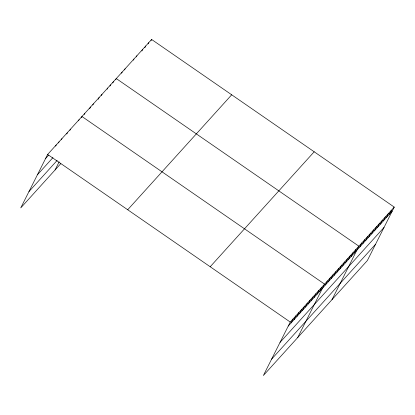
<?xml version="1.0" encoding="UTF-8"?>
<svg xmlns="http://www.w3.org/2000/svg" width="415" height="415" viewBox="0 0 415 415"><rect width="100%" height="100%" fill="white"/><g stroke="black" fill="none" stroke-linecap="round" stroke-linejoin="round"><path stroke-width="0.62" d="M394.25 207.095L290.256 322.061L263.369 375.523L367.363 260.553L394.25 207.095L151.631 39.477L47.637 154.447L20.75 207.905L60.787 163.645M55.641 146.111L56.217 144.96M58.499 142.947L59.075 141.8M61.358 139.788L61.939 138.636M66.789 134.035L67.37 132.888M69.938 130.3L70.514 129.153M78.518 120.817L79.094 119.67M55.065 169.968L59.169 161.809M81.376 117.653L81.957 116.506L324.577 284.125L297.69 337.582M84.24 114.493L84.816 113.347M89.666 108.746L90.532 107.023M92.815 105.005L93.396 103.859M98.246 99.258L99.112 97.535M101.395 95.523L101.976 94.376M107.117 89.199L107.693 88.053M109.975 86.04L110.551 84.888M112.833 82.876L113.414 81.729M115.697 79.716L116.273 78.565L358.892 246.183L332.005 299.646M121.59 73.201L122.166 72.054M124.536 69.943L125.112 68.797M133.376 60.17L133.952 59.023M136.322 56.912L136.898 55.766M141.925 50.972L142.791 49.25M144.871 47.715L145.738 45.992M148.103 43.886L148.684 42.735M151.05 40.629L151.631 39.477M291.097 322.917L293.12 318.902M293.955 319.757L295.978 315.737M296.818 316.593L298.836 312.578M299.677 313.434L301.7 309.414M302.535 310.27L304.558 306.254M305.399 307.11L307.416 303.09M308.257 303.946L310.275 299.931M311.115 300.787L313.138 296.767M313.973 297.628L315.997 293.607M316.837 294.463L318.855 290.443M319.695 291.304L321.718 287.284M325.412 284.981L327.435 280.96M328.275 281.816L330.293 277.801M331.134 278.657L333.157 274.637M333.992 275.493L336.015 271.477M336.856 272.333L338.873 268.313M339.714 269.169L341.732 265.154M342.572 266.01L344.595 261.99M345.43 262.845L347.454 258.83M348.294 259.686L350.312 255.666M351.152 256.522L353.175 252.507M354.011 253.363L356.034 249.342M359.821 246.946L361.839 242.925M362.767 243.688L364.785 239.668M365.714 240.43L367.732 236.41M368.66 237.173L370.678 233.152M371.607 233.915L373.625 229.894M374.553 230.657L376.571 226.637M377.494 227.399L379.518 223.379M380.441 224.142L382.464 220.121M383.387 220.884L385.411 216.869M386.334 217.626L388.357 213.611M389.28 214.368L391.304 210.353M45.619 158.463L48.477 155.303M37.412 174.777L52.933 157.617M28.957 191.59L57.146 160.423M127.701 209.757L231.695 94.791M210.192 266.746L314.186 151.781M288.238 326.081L392.227 211.111M280.032 342.396L384.025 227.43M271.576 359.203L375.57 244.238M47.637 154.447L290.256 322.061"/></g></svg>
